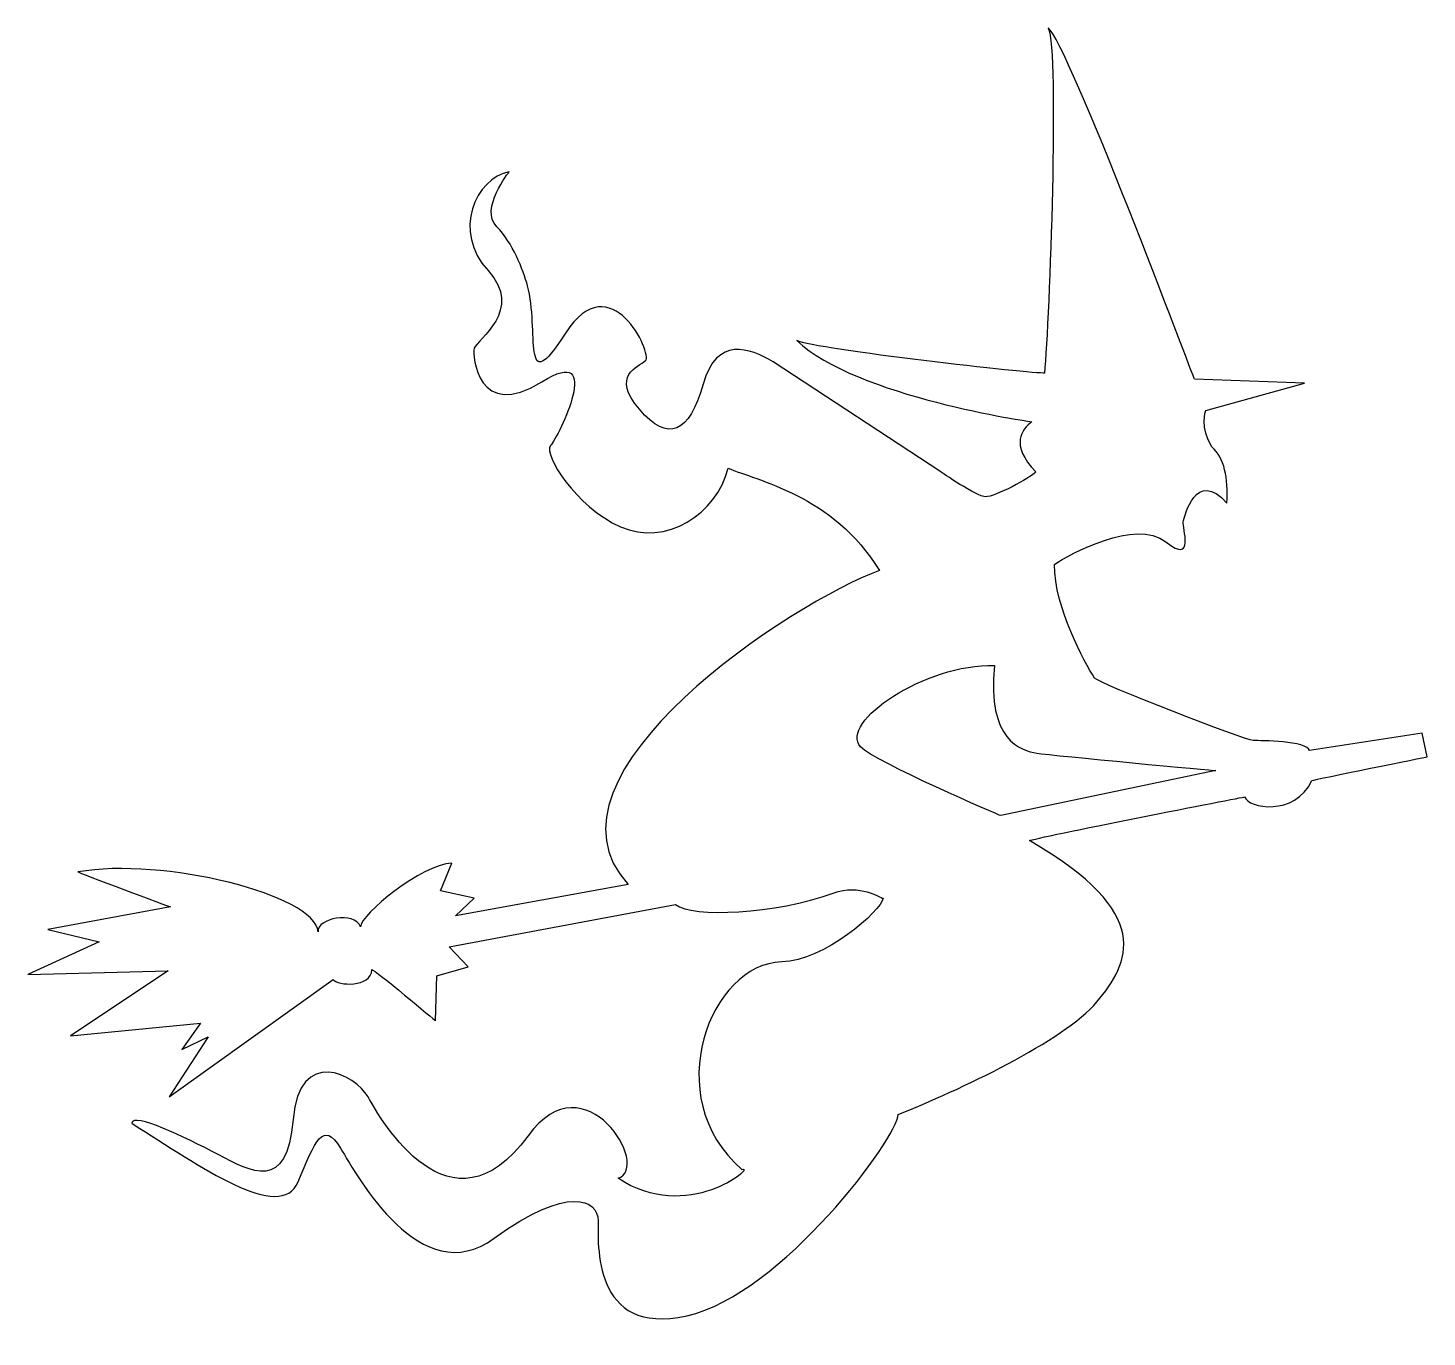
# Model space of a CAD drawing. Header units: centimetres. Extents: x -10.6 to 10.6, y -10 to 9.7.
import ezdxf

# ---------------------------------------------------------------- set-up
doc = ezdxf.new("R2010")
doc.units = ezdxf.units.CM
doc.header["$MEASUREMENT"] = 0
doc.layers.add('Camada 1', color=7, linetype='Continuous')

msp = doc.modelspace()

# ---------------------------------------------------------------- linework, layer by layer
at = {"layer": 'Camada 1'}
for points, knots in [([(7.31093, 3.41918), (7.49955, 3.2494), (7.55623, 2.94751), (7.53739, 2.57018), (7.53739, 2.57018), (7.06574, 3.09848), (6.89587, 2.36268), (6.87706, 2.28719), (6.87706, 2.28719), (6.85822, 2.21168), (7.06568, 1.62687), (6.61293, 1.98533), (6.61293, 1.98533), (6.16017, 2.34376), (5.16016, 1.79668), (4.93378, 1.64574), (4.93378, 1.64574), (4.93378, 0.98539), (5.38659, 0.17413), (5.53751, -0.07111), (5.53751, -0.07111), (5.59408, -0.1466), (7.82039, -1.01443), (7.93358, -1.01443), (7.93358, -1.01443), (8.04672, -1.01443), (8.74487, -1.01443), (8.78258, -1.16535), (8.78258, -1.16535), (8.78258, -1.16535), (10.48062, -0.90122), (10.48062, -0.90122), (10.48062, -0.90122), (10.48062, -0.90122), (10.55608, -1.2597), (10.55608, -1.2597), (10.55608, -1.2597), (10.55608, -1.2597), (8.85809, -1.59929), (8.82033, -1.61818), (8.82033, -1.61818), (8.5562, -2.16534), (7.85812, -2.03326), (7.80153, -1.86345), (7.80153, -1.86345), (7.80153, -1.86345), (4.59417, -2.48607), (4.55644, -2.52382), (4.55644, -2.52382), (6.462, -3.61814), (6.06557, -4.37268), (5.57501, -4.95751), (5.57501, -4.95751), (5.08445, -5.54237), (3.48086, -6.29702), (2.57522, -6.6555), (2.57522, -6.6555), (2.57522, -6.99509), (0.82066, -9.37235), (-0.61325, -9.69308), (-0.61325, -9.69308), (-2.04713, -10.01378), (-1.95278, -8.57995), (-1.95278, -8.25922), (-1.95278, -8.25922), (-1.95278, -7.93852), (-2.40556, -7.71211), (-3.51872, -8.52335), (-3.51872, -8.52335), (-4.63188, -9.33459), (-5.57519, -7.59892), (-5.83933, -7.16495), (-5.83933, -7.16495), (-6.10346, -6.73103), (-6.21665, -7.05176), (-6.48081, -7.67435), (-6.48081, -7.67435), (-6.74494, -8.29697), (-7.95224, -7.44779), (-8.98999, -6.78755), (-8.98999, -6.78755), (-8.97115, -6.61774), (-8.19759, -6.99504), (-7.68819, -7.25917), (-7.68819, -7.25917), (-7.17879, -7.5233), (-6.6506, -7.84414), (-6.55628, -6.73101), (-6.55628, -6.73101), (-6.46193, -5.61788), (-5.61293, -6.05182), (-5.42426, -6.39142), (-5.42426, -6.39142), (-5.23559, -6.73101), (-4.179, -8.57987), (-3.00933, -6.97626), (-3.00933, -6.97626), (-2.14393, -5.78984), (-1.14156, -7.46677), (-1.65096, -7.61774), (-1.65096, -7.61774), (-0.61329, -8.31582), (0.44324, -7.42907), (0.21684, -7.48566), (0.21684, -7.48566), (-1.04697, -6.39142), (-0.25457, -4.37265), (0.82062, -4.35376), (0.82062, -4.35376), (1.44311, -4.34281), (2.32994, -3.58025), (2.3488, -3.39163), (2.3488, -3.39163), (2.29223, -3.39163), (2.00945, -3.16517), (1.59418, -3.3162), (1.59418, -3.3162), (0.72754, -3.6314), (-0.53781, -3.69352), (-0.78307, -3.48601), (-0.78307, -3.48601), (-0.78307, -3.48601), (-4.19794, -4.12744), (-4.19794, -4.12744), (-4.19794, -4.12744), (-4.19794, -4.12744), (-3.91492, -4.42933), (-3.91492, -4.42933), (-3.91492, -4.42933), (-3.91492, -4.42933), (-4.38659, -4.56136), (-4.38659, -4.56136), (-4.38659, -4.56136), (-4.38659, -4.56136), (-4.40548, -5.24062), (-4.40548, -5.24062), (-4.40548, -5.24062), (-4.40548, -5.24062), (-5.32996, -4.46703), (-5.36769, -4.46703), (-5.36769, -4.46703), (-5.36769, -4.75), (-5.89593, -4.71235), (-5.95255, -4.618), (-5.95255, -4.618), (-5.95255, -4.618), (-8.4241, -6.39145), (-8.4241, -6.39145), (-8.4241, -6.39145), (-8.4241, -6.39145), (-7.83921, -5.48586), (-7.83921, -5.48586), (-7.83921, -5.48586), (-7.83921, -5.48586), (-8.23542, -5.67448), (-8.23542, -5.67448), (-8.23542, -5.67448), (-8.23542, -5.67448), (-7.95242, -5.27829), (-7.95242, -5.27829), (-7.95242, -5.27829), (-7.95242, -5.27829), (-9.91454, -5.46696), (-9.91454, -5.46696), (-9.91454, -5.46696), (-9.91454, -5.46696), (-8.44293, -4.48589), (-8.44293, -4.48589), (-8.44293, -4.48589), (-8.44293, -4.48589), (-10.55604, -4.5426), (-10.55604, -4.5426), (-10.55604, -4.5426), (-10.55604, -4.5426), (-9.48064, -4.05209), (-9.48064, -4.05209), (-9.48064, -4.05209), (-9.48064, -4.05209), (-10.25418, -3.86342), (-10.25418, -3.86342), (-10.25418, -3.86342), (-10.25418, -3.86342), (-8.40525, -3.5238), (-8.40525, -3.5238), (-8.40525, -3.5238), (-8.40525, -3.5238), (-9.82024, -2.99553), (-9.8014, -2.99553), (-9.8014, -2.99553), (-8.53733, -2.76915), (-6.21659, -3.33512), (-6.17886, -3.90117), (-6.17886, -3.90117), (-6.19772, -3.69366), (-5.6317, -3.58039), (-5.53738, -3.82566), (-5.53738, -3.82566), (-5.53738, -3.63699), (-4.6129, -2.88234), (-4.16009, -2.86353), (-4.16009, -2.86353), (-4.16009, -2.86353), (-4.32993, -3.27858), (-4.32993, -3.27858), (-4.32993, -3.27858), (-4.32993, -3.27858), (-3.8205, -3.3918), (-3.8205, -3.3918), (-3.8205, -3.3918), (-3.8205, -3.3918), (-4.10352, -3.65588), (-4.10352, -3.65588), (-4.10352, -3.65588), (-4.10352, -3.65588), (-1.49989, -3.18413), (-1.49989, -3.18413), (-1.49989, -3.18413), (-3.02807, -1.5239), (1.0282, 1.09855), (2.2923, 1.55136), (2.2923, 1.55136), (1.59422, 2.70224), (0.4245, 2.90976), (0.00942, 3.09843), (0.00942, 3.09843), (-0.16036, 2.40035), (-0.9339, 1.90982), (-1.61314, 2.21168), (-1.61314, 2.21168), (-2.29235, 2.51354), (-2.78284, 3.30597), (-2.66967, 3.43805), (-2.66967, 3.43805), (-2.55648, 3.5701), (-1.83954, 5.00399), (-2.80175, 4.40026), (-2.80175, 4.40026), (-3.76396, 3.79653), (-3.85826, 4.79645), (-3.82053, 4.90966), (-3.82053, 4.90966), (-3.7828, 5.02288), (-3.06589, 5.49452), (-3.61299, 6.07938), (-3.61299, 6.07938), (-4.16012, 6.66427), (-3.80166, 7.47551), (-3.29226, 7.56986), (-3.29226, 7.56986), (-3.29226, 7.56986), (-3.748, 7.00624), (-3.48091, 6.73973), (-3.48091, 6.73973), (-3.24366, 6.50298), (-3.08351, 6.08928), (-3.01678, 5.84906), (-3.01678, 5.84906), (-2.83448, 5.19276), (-3.12245, 4.07953), (-2.44324, 5.13609), (-2.44324, 5.13609), (-1.76403, 6.19265), (-1.12257, 4.81534), (-1.23576, 4.72101), (-1.23576, 4.72101), (-1.34895, 4.62669), (-1.76403, 4.49461), (-1.33008, 3.9852), (-1.33008, 3.9852), (-0.89616, 3.4758), (-0.57544, 3.62674), (-0.36787, 4.36252), (-0.36787, 4.36252), (-0.1603, 5.0983), (0.33021, 4.90968), (0.68864, 4.70214), (0.68864, 4.70214), (0.68864, 4.70214), (3.21681, 3.04185), (3.21681, 3.04185), (3.21681, 3.04185), (3.21681, 3.04185), (3.76397, 2.66453), (3.896, 2.66453), (3.896, 2.66453), (4.02803, 2.66453), (4.57526, 2.94753), (4.6507, 3.04185), (4.6507, 3.04185), (4.25451, 3.45693), (4.44313, 3.68333), (4.59405, 3.79652), (4.59405, 3.79652), (4.59405, 3.79652), (1.93385, 4.17384), (1.04715, 5.02284), (1.04715, 5.02284), (1.31123, 4.89079), (4.65067, 4.51346), (4.78272, 4.53233), (4.78272, 4.53233), (4.85821, 5.32473), (5.00918, 9.38106), (4.83931, 9.73954), (4.83931, 9.73954), (5.12226, 9.55089), (7.04676, 4.438), (7.04676, 4.438), (7.04676, 4.438), (7.04676, 4.438), (8.70705, 4.38138), (8.70705, 4.38138), (8.70705, 4.38138), (8.70705, 4.38138), (7.21655, 3.96632), (7.21655, 3.96632), (7.21655, 3.96632), (7.21655, 3.96632), (7.12231, 3.70218), (7.31093, 3.41918)], [0, 0, 0, 0, 0.01234568, 0.01234568, 0.01234568, 0.01234568, 0.02469136, 0.02469136, 0.02469136, 0.02469136, 0.03703704, 0.03703704, 0.03703704, 0.03703704, 0.04938272, 0.04938272, 0.04938272, 0.04938272, 0.0617284, 0.0617284, 0.0617284, 0.0617284, 0.07407407, 0.07407407, 0.07407407, 0.07407407, 0.08641975, 0.08641975, 0.08641975, 0.08641975, 0.09876543, 0.09876543, 0.09876543, 0.09876543, 0.11111111, 0.11111111, 0.11111111, 0.11111111, 0.12345679, 0.12345679, 0.12345679, 0.12345679, 0.13580247, 0.13580247, 0.13580247, 0.13580247, 0.14814815, 0.14814815, 0.14814815, 0.14814815, 0.16049383, 0.16049383, 0.16049383, 0.16049383, 0.17283951, 0.17283951, 0.17283951, 0.17283951, 0.18518519, 0.18518519, 0.18518519, 0.18518519, 0.19753086, 0.19753086, 0.19753086, 0.19753086, 0.20987654, 0.20987654, 0.20987654, 0.20987654, 0.22222222, 0.22222222, 0.22222222, 0.22222222, 0.2345679, 0.2345679, 0.2345679, 0.2345679, 0.24691358, 0.24691358, 0.24691358, 0.24691358, 0.25925926, 0.25925926, 0.25925926, 0.25925926, 0.27160494, 0.27160494, 0.27160494, 0.27160494, 0.28395062, 0.28395062, 0.28395062, 0.28395062, 0.2962963, 0.2962963, 0.2962963, 0.2962963, 0.30864198, 0.30864198, 0.30864198, 0.30864198, 0.32098765, 0.32098765, 0.32098765, 0.32098765, 0.33333333, 0.33333333, 0.33333333, 0.33333333, 0.34567901, 0.34567901, 0.34567901, 0.34567901, 0.35802469, 0.35802469, 0.35802469, 0.35802469, 0.37037037, 0.37037037, 0.37037037, 0.37037037, 0.38271605, 0.38271605, 0.38271605, 0.38271605, 0.39506173, 0.39506173, 0.39506173, 0.39506173, 0.40740741, 0.40740741, 0.40740741, 0.40740741, 0.41975309, 0.41975309, 0.41975309, 0.41975309, 0.43209877, 0.43209877, 0.43209877, 0.43209877, 0.44444444, 0.44444444, 0.44444444, 0.44444444, 0.45679012, 0.45679012, 0.45679012, 0.45679012, 0.4691358, 0.4691358, 0.4691358, 0.4691358, 0.48148148, 0.48148148, 0.48148148, 0.48148148, 0.49382716, 0.49382716, 0.49382716, 0.49382716, 0.50617284, 0.50617284, 0.50617284, 0.50617284, 0.51851852, 0.51851852, 0.51851852, 0.51851852, 0.5308642, 0.5308642, 0.5308642, 0.5308642, 0.54320988, 0.54320988, 0.54320988, 0.54320988, 0.55555556, 0.55555556, 0.55555556, 0.55555556, 0.56790123, 0.56790123, 0.56790123, 0.56790123, 0.58024691, 0.58024691, 0.58024691, 0.58024691, 0.59259259, 0.59259259, 0.59259259, 0.59259259, 0.60493827, 0.60493827, 0.60493827, 0.60493827, 0.61728395, 0.61728395, 0.61728395, 0.61728395, 0.62962963, 0.62962963, 0.62962963, 0.62962963, 0.64197531, 0.64197531, 0.64197531, 0.64197531, 0.65432099, 0.65432099, 0.65432099, 0.65432099, 0.66666667, 0.66666667, 0.66666667, 0.66666667, 0.67901235, 0.67901235, 0.67901235, 0.67901235, 0.69135802, 0.69135802, 0.69135802, 0.69135802, 0.7037037, 0.7037037, 0.7037037, 0.7037037, 0.71604938, 0.71604938, 0.71604938, 0.71604938, 0.72839506, 0.72839506, 0.72839506, 0.72839506, 0.74074074, 0.74074074, 0.74074074, 0.74074074, 0.75308642, 0.75308642, 0.75308642, 0.75308642, 0.7654321, 0.7654321, 0.7654321, 0.7654321, 0.77777778, 0.77777778, 0.77777778, 0.77777778, 0.79012346, 0.79012346, 0.79012346, 0.79012346, 0.80246914, 0.80246914, 0.80246914, 0.80246914, 0.81481481, 0.81481481, 0.81481481, 0.81481481, 0.82716049, 0.82716049, 0.82716049, 0.82716049, 0.83950617, 0.83950617, 0.83950617, 0.83950617, 0.85185185, 0.85185185, 0.85185185, 0.85185185, 0.86419753, 0.86419753, 0.86419753, 0.86419753, 0.87654321, 0.87654321, 0.87654321, 0.87654321, 0.88888889, 0.88888889, 0.88888889, 0.88888889, 0.90123457, 0.90123457, 0.90123457, 0.90123457, 0.91358025, 0.91358025, 0.91358025, 0.91358025, 0.92592593, 0.92592593, 0.92592593, 0.92592593, 0.9382716, 0.9382716, 0.9382716, 0.9382716, 0.95061728, 0.95061728, 0.95061728, 0.95061728, 0.96296296, 0.96296296, 0.96296296, 0.96296296, 0.97530864, 0.97530864, 0.97530864, 0.97530864, 1, 1, 1, 1]), ([(4.12246, -2.14654), (4.12246, -2.14654), (7.3675, -1.46728), (7.3675, -1.46728), (7.3675, -1.46728), (7.3675, -1.46728), (4.91487, -1.24085), (4.6696, -1.20317), (4.6696, -1.20317), (4.42433, -1.16544), (3.9149, -1.01452), (4.02812, 0.11747), (4.02812, 0.11747), (2.99042, 0.15523), (1.67261, -0.74145), (2.0094, -1.1089), (2.0094, -1.1089), (2.21693, -1.33525), (4.12246, -2.14654), (4.12246, -2.14654)], [0, 0, 0, 0, 0.16666667, 0.16666667, 0.16666667, 0.16666667, 0.33333333, 0.33333333, 0.33333333, 0.33333333, 0.5, 0.5, 0.5, 0.5, 0.66666667, 0.66666667, 0.66666667, 0.66666667, 1, 1, 1, 1])]:
    msp.add_open_spline(points, degree=3, knots=knots, dxfattribs=at)

doc.saveas('drawing.dxf')
